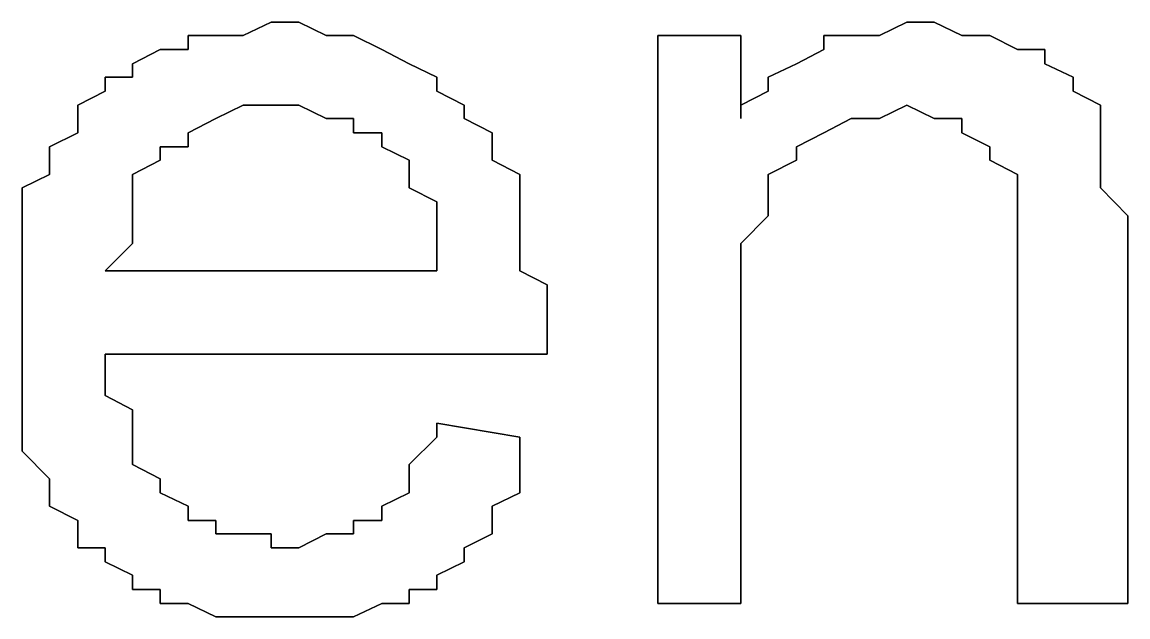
# Model space of a CAD drawing. Header units: metres. Extents: x 2.9 to 42.8, y 1.7 to 28.7.
# Drawn here: x 41.148 to 41.2891, y 18.5579 to 18.6337 of the extents above; entities that cross this region are included whole.
import ezdxf

# ---------------------------------------------------------------- set-up
doc = ezdxf.new("R2010")
doc.units = ezdxf.units.M
doc.layers.add('GRIS', color=8, linetype='Continuous')

msp = doc.modelspace()

# ---------------------------------------------------------------- linework, layer by layer
at = {"layer": 'GRIS', "lineweight": -3}
for points in [[(41.1798, 18.6337), (41.1762, 18.632), (41.1798, 18.6337)], [(41.1833, 18.6337), (41.1798, 18.6337), (41.1833, 18.6337)], [(41.1868, 18.632), (41.1833, 18.6337), (41.1868, 18.632)], [(41.2609, 18.6337), (41.2574, 18.632), (41.2609, 18.6337)], [(41.2644, 18.6337), (41.2609, 18.6337), (41.2644, 18.6337)], [(41.2679, 18.632), (41.2644, 18.6337), (41.2679, 18.632)], [(41.1727, 18.632), (41.1692, 18.632), (41.1727, 18.632)], [(41.1692, 18.632), (41.1692, 18.6302), (41.1692, 18.632)], [(41.1762, 18.632), (41.1727, 18.632), (41.1762, 18.632)], [(41.1903, 18.632), (41.1868, 18.632), (41.1903, 18.632)], [(41.1939, 18.6302), (41.1903, 18.632), (41.1939, 18.6302)], [(41.2397, 18.632), (41.2291, 18.632), (41.2397, 18.632)], [(41.2291, 18.632), (41.2291, 18.5596), (41.2291, 18.632)], [(41.2397, 18.6214), (41.2397, 18.632), (41.2397, 18.6214)], [(41.2538, 18.632), (41.2503, 18.632), (41.2538, 18.632)], [(41.2503, 18.632), (41.2503, 18.6302), (41.2503, 18.632)], [(41.2574, 18.632), (41.2538, 18.632), (41.2574, 18.632)], [(41.2715, 18.632), (41.2679, 18.632), (41.2715, 18.632)], [(41.275, 18.6302), (41.2715, 18.632), (41.275, 18.6302)], [(41.1656, 18.6302), (41.1621, 18.6284), (41.1656, 18.6302)], [(41.1692, 18.6302), (41.1656, 18.6302), (41.1692, 18.6302)], [(41.1974, 18.6284), (41.1939, 18.6302), (41.1974, 18.6284)], [(41.2503, 18.6302), (41.2468, 18.6284), (41.2503, 18.6302)], [(41.2785, 18.6302), (41.275, 18.6302), (41.2785, 18.6302)], [(41.2785, 18.6284), (41.2785, 18.6302), (41.2785, 18.6284)], [(41.1621, 18.6284), (41.1621, 18.6267), (41.1621, 18.6284)], [(41.2009, 18.6267), (41.1974, 18.6284), (41.2009, 18.6267)], [(41.2468, 18.6284), (41.2432, 18.6267), (41.2468, 18.6284)], [(41.2821, 18.6267), (41.2785, 18.6284), (41.2821, 18.6267)], [(41.1621, 18.6267), (41.1586, 18.6267), (41.1621, 18.6267)], [(41.1586, 18.6267), (41.1586, 18.6249), (41.1586, 18.6267)], [(41.2009, 18.6249), (41.2009, 18.6267), (41.2009, 18.6249)], [(41.2432, 18.6267), (41.2432, 18.6249), (41.2432, 18.6267)], [(41.2821, 18.6249), (41.2821, 18.6267), (41.2821, 18.6249)], [(41.1586, 18.6249), (41.1551, 18.6231), (41.1586, 18.6249)], [(41.2044, 18.6231), (41.2009, 18.6249), (41.2044, 18.6231)], [(41.2432, 18.6249), (41.2397, 18.6231), (41.2432, 18.6249)], [(41.2856, 18.6231), (41.2821, 18.6249), (41.2856, 18.6231)], [(41.1551, 18.6231), (41.1551, 18.6214), (41.1551, 18.6231)], [(41.1727, 18.6214), (41.1762, 18.6231), (41.1727, 18.6214)], [(41.1762, 18.6231), (41.1798, 18.6231), (41.1762, 18.6231)], [(41.1798, 18.6231), (41.1833, 18.6231), (41.1798, 18.6231)], [(41.1833, 18.6231), (41.1868, 18.6214), (41.1833, 18.6231)], [(41.2044, 18.6214), (41.2044, 18.6231), (41.2044, 18.6214)], [(41.2397, 18.6231), (41.2397, 18.6214), (41.2397, 18.6231)], [(41.2574, 18.6214), (41.2609, 18.6231), (41.2574, 18.6214)], [(41.2609, 18.6231), (41.2644, 18.6214), (41.2609, 18.6231)], [(41.2856, 18.6196), (41.2856, 18.6231), (41.2856, 18.6196)], [(41.1551, 18.6214), (41.1551, 18.6196), (41.1551, 18.6214)], [(41.1692, 18.6196), (41.1727, 18.6214), (41.1692, 18.6196)], [(41.1868, 18.6214), (41.1903, 18.6214), (41.1868, 18.6214)], [(41.1903, 18.6214), (41.1903, 18.6196), (41.1903, 18.6214)], [(41.208, 18.6196), (41.2044, 18.6214), (41.208, 18.6196)], [(41.2503, 18.6196), (41.2538, 18.6214), (41.2503, 18.6196)], [(41.2538, 18.6214), (41.2574, 18.6214), (41.2538, 18.6214)], [(41.2644, 18.6214), (41.2679, 18.6214), (41.2644, 18.6214)], [(41.2679, 18.6214), (41.2679, 18.6196), (41.2679, 18.6214)], [(41.1551, 18.6196), (41.1515, 18.6178), (41.1551, 18.6196)], [(41.1692, 18.6178), (41.1692, 18.6196), (41.1692, 18.6178)], [(41.1903, 18.6196), (41.1939, 18.6196), (41.1903, 18.6196)], [(41.1939, 18.6196), (41.1939, 18.6178), (41.1939, 18.6196)], [(41.208, 18.6178), (41.208, 18.6196), (41.208, 18.6178)], [(41.2468, 18.6178), (41.2503, 18.6196), (41.2468, 18.6178)], [(41.2679, 18.6196), (41.2715, 18.6178), (41.2679, 18.6196)], [(41.2856, 18.6178), (41.2856, 18.6196), (41.2856, 18.6178)], [(41.1515, 18.6178), (41.1515, 18.6161), (41.1515, 18.6178)], [(41.1656, 18.6161), (41.1656, 18.6178), (41.1656, 18.6161)], [(41.1656, 18.6178), (41.1692, 18.6178), (41.1656, 18.6178)], [(41.1939, 18.6178), (41.1974, 18.6161), (41.1939, 18.6178)], [(41.208, 18.6161), (41.208, 18.6178), (41.208, 18.6161)], [(41.2468, 18.6161), (41.2468, 18.6178), (41.2468, 18.6161)], [(41.2715, 18.6178), (41.2715, 18.6161), (41.2715, 18.6178)], [(41.2856, 18.6161), (41.2856, 18.6178), (41.2856, 18.6161)], [(41.1515, 18.6161), (41.1515, 18.6143), (41.1515, 18.6161)], [(41.1621, 18.6143), (41.1656, 18.6161), (41.1621, 18.6143)], [(41.1974, 18.6161), (41.1974, 18.6143), (41.1974, 18.6161)], [(41.2115, 18.6143), (41.208, 18.6161), (41.2115, 18.6143)], [(41.2432, 18.6143), (41.2468, 18.6161), (41.2432, 18.6143)], [(41.2715, 18.6161), (41.275, 18.6143), (41.2715, 18.6161)], [(41.2856, 18.6143), (41.2856, 18.6161), (41.2856, 18.6143)], [(41.1515, 18.6143), (41.148, 18.6126), (41.1515, 18.6143)], [(41.1621, 18.6126), (41.1621, 18.6143), (41.1621, 18.6126)], [(41.1974, 18.6143), (41.1974, 18.6126), (41.1974, 18.6143)], [(41.2115, 18.6126), (41.2115, 18.6143), (41.2115, 18.6126)], [(41.2432, 18.6126), (41.2432, 18.6143), (41.2432, 18.6126)], [(41.275, 18.6143), (41.275, 18.6126), (41.275, 18.6143)], [(41.2856, 18.6126), (41.2856, 18.6143), (41.2856, 18.6126)], [(41.148, 18.6126), (41.148, 18.609), (41.148, 18.6126)], [(41.1621, 18.609), (41.1621, 18.6126), (41.1621, 18.609)], [(41.1974, 18.6126), (41.2009, 18.6108), (41.1974, 18.6126)], [(41.2115, 18.609), (41.2115, 18.6126), (41.2115, 18.609)], [(41.2432, 18.6108), (41.2432, 18.6126), (41.2432, 18.6108)], [(41.275, 18.6126), (41.275, 18.6108), (41.275, 18.6126)], [(41.2891, 18.609), (41.2856, 18.6126), (41.2891, 18.609)], [(41.2009, 18.6108), (41.2009, 18.6073), (41.2009, 18.6108)], [(41.2432, 18.609), (41.2432, 18.6108), (41.2432, 18.609)], [(41.275, 18.6108), (41.275, 18.609), (41.275, 18.6108)], [(41.148, 18.609), (41.148, 18.6073), (41.148, 18.609)], [(41.1621, 18.6073), (41.1621, 18.609), (41.1621, 18.6073)], [(41.2115, 18.6073), (41.2115, 18.609), (41.2115, 18.6073)], [(41.2397, 18.6055), (41.2432, 18.609), (41.2397, 18.6055)], [(41.275, 18.609), (41.275, 18.6055), (41.275, 18.609)], [(41.2891, 18.6073), (41.2891, 18.609), (41.2891, 18.6073)], [(41.148, 18.6073), (41.148, 18.6055), (41.148, 18.6073)], [(41.1621, 18.6055), (41.1621, 18.6073), (41.1621, 18.6055)], [(41.2009, 18.6073), (41.2009, 18.6055), (41.2009, 18.6073)], [(41.2115, 18.6055), (41.2115, 18.6073), (41.2115, 18.6055)], [(41.2891, 18.6037), (41.2891, 18.6073), (41.2891, 18.6037)], [(41.148, 18.6055), (41.148, 18.602), (41.148, 18.6055)], [(41.1586, 18.602), (41.1621, 18.6055), (41.1586, 18.602)], [(41.2009, 18.6055), (41.2009, 18.602), (41.2009, 18.6055)], [(41.2115, 18.602), (41.2115, 18.6055), (41.2115, 18.602)], [(41.2397, 18.6037), (41.2397, 18.6055), (41.2397, 18.6037)], [(41.275, 18.6055), (41.275, 18.6037), (41.275, 18.6055)], [(41.2397, 18.6002), (41.2397, 18.6037), (41.2397, 18.6002)], [(41.275, 18.6037), (41.275, 18.5596), (41.275, 18.6037)], [(41.2891, 18.5596), (41.2891, 18.6037), (41.2891, 18.5596)], [(41.148, 18.602), (41.148, 18.6002), (41.148, 18.602)], [(41.2009, 18.602), (41.1586, 18.602), (41.2009, 18.602)], [(41.215, 18.6002), (41.2115, 18.602), (41.215, 18.6002)], [(41.148, 18.6002), (41.148, 18.5967), (41.148, 18.6002)], [(41.215, 18.5967), (41.215, 18.6002), (41.215, 18.5967)], [(41.2397, 18.5984), (41.2397, 18.6002), (41.2397, 18.5984)], [(41.2397, 18.5596), (41.2397, 18.5984), (41.2397, 18.5596)], [(41.148, 18.5967), (41.148, 18.5949), (41.148, 18.5967)], [(41.215, 18.5949), (41.215, 18.5967), (41.215, 18.5949)], [(41.148, 18.5949), (41.148, 18.5932), (41.148, 18.5949)], [(41.215, 18.5932), (41.215, 18.5949), (41.215, 18.5932)], [(41.148, 18.5932), (41.148, 18.5896), (41.148, 18.5932)], [(41.215, 18.5914), (41.215, 18.5932), (41.215, 18.5914)], [(41.1586, 18.5896), (41.1586, 18.5914), (41.1586, 18.5896)], [(41.1586, 18.5914), (41.215, 18.5914), (41.1586, 18.5914)], [(41.148, 18.5896), (41.148, 18.5879), (41.148, 18.5896)], [(41.1586, 18.5861), (41.1586, 18.5896), (41.1586, 18.5861)], [(41.148, 18.5879), (41.148, 18.5861), (41.148, 18.5879)], [(41.148, 18.5861), (41.148, 18.5826), (41.148, 18.5861)], [(41.1621, 18.5843), (41.1586, 18.5861), (41.1621, 18.5843)], [(41.1621, 18.5826), (41.1621, 18.5843), (41.1621, 18.5826)], [(41.148, 18.5826), (41.148, 18.5808), (41.148, 18.5826)], [(41.1621, 18.579), (41.1621, 18.5826), (41.1621, 18.579)], [(41.2009, 18.5826), (41.2009, 18.5808), (41.2009, 18.5826)], [(41.2115, 18.5808), (41.2009, 18.5826), (41.2115, 18.5808)], [(41.148, 18.5808), (41.148, 18.579), (41.148, 18.5808)], [(41.2009, 18.5808), (41.1974, 18.5773), (41.2009, 18.5808)], [(41.2115, 18.579), (41.2115, 18.5808), (41.2115, 18.579)], [(41.148, 18.579), (41.1515, 18.5755), (41.148, 18.579)], [(41.1621, 18.5773), (41.1621, 18.579), (41.1621, 18.5773)], [(41.2115, 18.5755), (41.2115, 18.579), (41.2115, 18.5755)], [(41.1656, 18.5755), (41.1621, 18.5773), (41.1656, 18.5755)], [(41.1974, 18.5773), (41.1974, 18.5755), (41.1974, 18.5773)], [(41.1515, 18.5755), (41.1515, 18.5737), (41.1515, 18.5755)], [(41.1656, 18.5737), (41.1656, 18.5755), (41.1656, 18.5737)], [(41.1974, 18.5755), (41.1974, 18.5737), (41.1974, 18.5755)], [(41.2115, 18.5737), (41.2115, 18.5755), (41.2115, 18.5737)], [(41.1515, 18.5737), (41.1515, 18.572), (41.1515, 18.5737)], [(41.1692, 18.572), (41.1656, 18.5737), (41.1692, 18.572)], [(41.1974, 18.5737), (41.1939, 18.572), (41.1974, 18.5737)], [(41.208, 18.572), (41.2115, 18.5737), (41.208, 18.572)], [(41.1515, 18.572), (41.1551, 18.5702), (41.1515, 18.572)], [(41.1692, 18.5702), (41.1692, 18.572), (41.1692, 18.5702)], [(41.1939, 18.572), (41.1939, 18.5702), (41.1939, 18.572)], [(41.208, 18.5702), (41.208, 18.572), (41.208, 18.5702)], [(41.1551, 18.5702), (41.1551, 18.5685), (41.1551, 18.5702)], [(41.1727, 18.5702), (41.1692, 18.5702), (41.1727, 18.5702)], [(41.1727, 18.5685), (41.1727, 18.5702), (41.1727, 18.5685)], [(41.1939, 18.5702), (41.1903, 18.5702), (41.1939, 18.5702)], [(41.1903, 18.5702), (41.1903, 18.5685), (41.1903, 18.5702)], [(41.208, 18.5685), (41.208, 18.5702), (41.208, 18.5685)], [(41.1551, 18.5685), (41.1551, 18.5667), (41.1551, 18.5685)], [(41.1762, 18.5685), (41.1727, 18.5685), (41.1762, 18.5685)], [(41.1798, 18.5685), (41.1762, 18.5685), (41.1798, 18.5685)], [(41.1798, 18.5667), (41.1798, 18.5685), (41.1798, 18.5667)], [(41.1868, 18.5685), (41.1833, 18.5667), (41.1868, 18.5685)], [(41.1903, 18.5685), (41.1868, 18.5685), (41.1903, 18.5685)], [(41.2044, 18.5667), (41.208, 18.5685), (41.2044, 18.5667)], [(41.1551, 18.5667), (41.1586, 18.5667), (41.1551, 18.5667)], [(41.1586, 18.5667), (41.1586, 18.5649), (41.1586, 18.5667)], [(41.1833, 18.5667), (41.1798, 18.5667), (41.1833, 18.5667)], [(41.2044, 18.5649), (41.2044, 18.5667), (41.2044, 18.5649)], [(41.1586, 18.5649), (41.1621, 18.5632), (41.1586, 18.5649)], [(41.2009, 18.5632), (41.2044, 18.5649), (41.2009, 18.5632)], [(41.1621, 18.5632), (41.1621, 18.5614), (41.1621, 18.5632)], [(41.2009, 18.5614), (41.2009, 18.5632), (41.2009, 18.5614)], [(41.1621, 18.5614), (41.1656, 18.5614), (41.1621, 18.5614)], [(41.1656, 18.5614), (41.1656, 18.5596), (41.1656, 18.5614)], [(41.1974, 18.5596), (41.1974, 18.5614), (41.1974, 18.5596)], [(41.1974, 18.5614), (41.2009, 18.5614), (41.1974, 18.5614)], [(41.1656, 18.5596), (41.1692, 18.5596), (41.1656, 18.5596)], [(41.1692, 18.5596), (41.1727, 18.5579), (41.1692, 18.5596)], [(41.1903, 18.5579), (41.1939, 18.5596), (41.1903, 18.5579)], [(41.1939, 18.5596), (41.1974, 18.5596), (41.1939, 18.5596)], [(41.2291, 18.5596), (41.2397, 18.5596), (41.2291, 18.5596)], [(41.275, 18.5596), (41.2891, 18.5596), (41.275, 18.5596)], [(41.1727, 18.5579), (41.1762, 18.5579), (41.1727, 18.5579)], [(41.1762, 18.5579), (41.1798, 18.5579), (41.1762, 18.5579)], [(41.1798, 18.5579), (41.1833, 18.5579), (41.1798, 18.5579)], [(41.1833, 18.5579), (41.1868, 18.5579), (41.1833, 18.5579)], [(41.1868, 18.5579), (41.1903, 18.5579), (41.1868, 18.5579)]]:
    msp.add_lwpolyline(points, dxfattribs=at)

doc.saveas('drawing.dxf')
